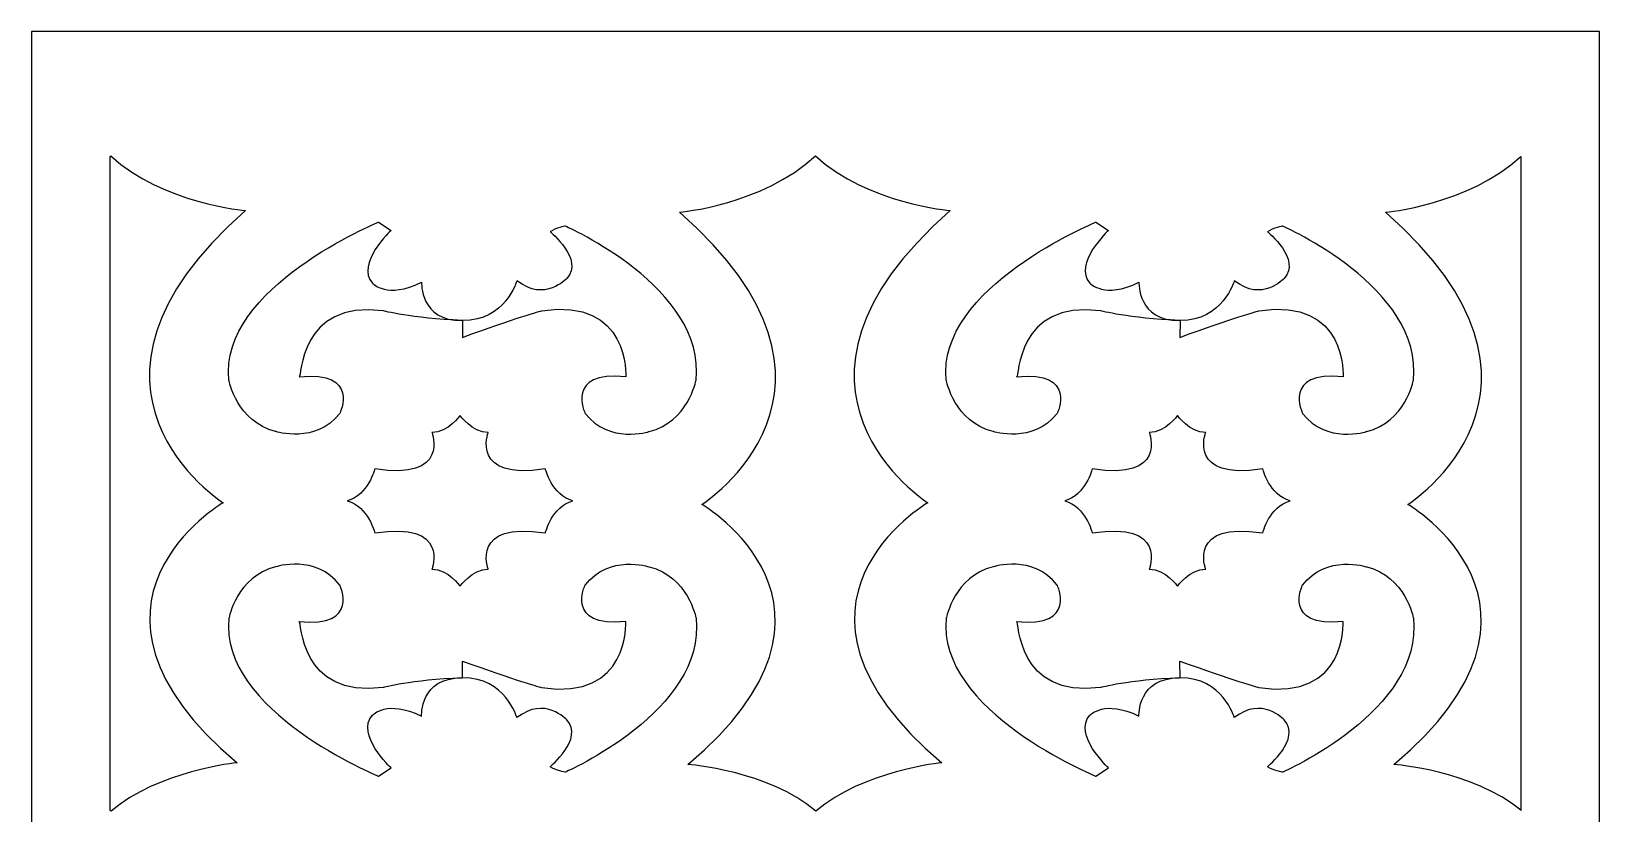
# Model space of a CAD drawing. Header units: centimetres. Extents: x -9.4 to 5, y -9.5 to 10.1.
# Drawn here: x -1.56 to 5.03, y 6.83 to 10.12 of the extents above; entities that cross this region are included whole.
import ezdxf

# ---------------------------------------------------------------- set-up
doc = ezdxf.new("R2010")
doc.units = ezdxf.units.CM
doc.header["$MEASUREMENT"] = 0
doc.layers.add('layer 1', color=7, linetype='Continuous')

msp = doc.modelspace()

# ---------------------------------------------------------------- linework, layer by layer
at = {"layer": 'layer 1', "color": 177}
for points, knots in [([(-1.55694, -9.47415), (-1.55694, -9.47415), (-1.55694, 10.11865), (-1.55694, 10.11865), (-1.55694, 10.11865), (-1.55694, 10.11865), (5.03472, 10.11865), (5.03472, 10.11865), (5.03472, 10.11865), (5.03472, 10.11865), (5.03472, -9.47415), (5.03472, -9.47415), (5.03472, -9.47415), (5.03472, -9.47415), (-1.55694, -9.47415), (-1.55694, -9.47415)], [0, 0, 0, 0, 0.2, 0.2, 0.2, 0.2, 0.4, 0.4, 0.4, 0.4, 0.6, 0.6, 0.6, 0.6, 1, 1, 1, 1]), ([(-1.22156, 6.8391), (-1.02551, 7.00953), (-0.69241, 7.0431), (-0.69241, 7.0431), (-0.69241, 7.0431), (-1.4824, 7.70885), (-0.7512, 8.13645), (-0.7512, 8.13645), (-0.7512, 8.13645), (-0.7512, 8.13645), (-1.50718, 8.61986), (-0.6567, 9.36512), (-0.6567, 9.36512), (-0.6567, 9.36512), (-1.00149, 9.39313), (-1.22336, 9.59493), (-1.22336, 9.59493), (-1.22418, 9.59416), (-1.22502, 9.59343), (-1.22584, 9.59267), (-1.22584, 9.59267), (-1.22584, 9.59267), (-1.22584, 6.84272), (-1.22584, 6.84272), (-1.22584, 6.84272), (-1.22441, 6.84151), (-1.22297, 6.84032), (-1.22156, 6.8391)], [0, 0, 0, 0, 0.125, 0.125, 0.125, 0.125, 0.25, 0.25, 0.25, 0.25, 0.375, 0.375, 0.375, 0.375, 0.5, 0.5, 0.5, 0.5, 0.625, 0.625, 0.625, 0.625, 0.75, 0.75, 0.75, 0.75, 1, 1, 1, 1]), ([(1.74046, 6.8391), (1.93652, 7.00953), (2.26962, 7.0431), (2.26962, 7.0431), (2.26962, 7.0431), (1.47963, 7.70886), (2.21083, 8.13645), (2.21083, 8.13645), (2.21083, 8.13645), (2.21083, 8.13645), (1.45485, 8.61986), (2.30533, 9.36511), (2.30533, 9.36511), (2.30533, 9.36511), (1.96054, 9.39313), (1.73867, 9.59492), (1.73867, 9.59492), (1.51704, 9.38859), (1.16705, 9.3581), (1.16705, 9.3581), (1.16705, 9.3581), (2.01753, 8.61284), (1.26154, 8.12943), (1.26154, 8.12943), (1.26154, 8.12943), (1.26154, 8.12943), (1.99275, 7.70184), (1.20275, 7.03608), (1.20275, 7.03608), (1.20275, 7.03608), (1.5444, 7.00953), (1.74046, 6.8391)], [0, 0, 0, 0, 0.1111111, 0.1111111, 0.1111111, 0.1111111, 0.2222222, 0.2222222, 0.2222222, 0.2222222, 0.3333333, 0.3333333, 0.3333333, 0.3333333, 0.4444444, 0.4444444, 0.4444444, 0.4444444, 0.5555556, 0.5555556, 0.5555556, 0.5555556, 0.6666667, 0.6666667, 0.6666667, 0.6666667, 0.7777778, 0.7777778, 0.7777778, 0.7777778, 1, 1, 1, 1]), ([(4.70362, 9.59267), (4.70354, 9.59259), (4.70345, 9.59252), (4.70337, 9.59244), (4.70337, 9.59244), (4.48161, 9.38837), (4.13448, 9.3581), (4.13448, 9.3581), (4.13448, 9.3581), (4.98496, 8.61284), (4.22898, 8.12943), (4.22898, 8.12943), (4.22898, 8.12943), (4.22898, 8.12943), (4.96018, 7.70184), (4.17018, 7.03608), (4.17018, 7.03608), (4.17018, 7.03608), (4.50637, 7.00993), (4.70314, 6.84313), (4.70314, 6.84313), (4.7033, 6.84299), (4.70346, 6.84286), (4.70362, 6.84272), (4.70362, 6.84272), (4.70362, 6.84272), (4.70362, 9.59267), (4.70362, 9.59267)], [0, 0, 0, 0, 0.125, 0.125, 0.125, 0.125, 0.25, 0.25, 0.25, 0.25, 0.375, 0.375, 0.375, 0.375, 0.5, 0.5, 0.5, 0.5, 0.625, 0.625, 0.625, 0.625, 0.75, 0.75, 0.75, 0.75, 1, 1, 1, 1]), ([(0.25429, 8.9032), (0.25428, 8.9032), (0.25427, 8.9032), (0.25427, 8.9032), (0.25427, 8.9032), (0.07556, 8.89941), (0.0831, 9.0636), (0.0831, 9.0636), (0.0831, 9.0636), (-0.06217, 8.99184), (-0.12288, 9.05997), (-0.12288, 9.05997), (-0.12288, 9.05997), (-0.19683, 9.13966), (-0.04484, 9.28168), (-0.04484, 9.28168), (-0.04484, 9.28168), (-0.04484, 9.28168), (-0.09792, 9.31654), (-0.09792, 9.31654), (-0.09792, 9.31654), (-0.09792, 9.31654), (-0.76995, 9.04115), (-0.72658, 8.65104), (-0.72658, 8.65104), (-0.72658, 8.65104), (-0.69233, 8.47601), (-0.53023, 8.43594), (-0.53023, 8.43594), (-0.53023, 8.43594), (-0.3605, 8.38222), (-0.26053, 8.51233), (-0.26053, 8.51233), (-0.26053, 8.51233), (-0.17419, 8.69281), (-0.43094, 8.66553), (-0.43094, 8.66553), (-0.42107, 8.65946), (-0.4321, 8.98938), (-0.07795, 8.94355), (-0.07795, 8.94355), (-0.07795, 8.94355), (0.0367, 8.91196), (0.25429, 8.9032)], [0, 0, 0, 0, 0.0833333, 0.0833333, 0.0833333, 0.0833333, 0.1666667, 0.1666667, 0.1666667, 0.1666667, 0.25, 0.25, 0.25, 0.25, 0.3333333, 0.3333333, 0.3333333, 0.3333333, 0.4166667, 0.4166667, 0.4166667, 0.4166667, 0.5, 0.5, 0.5, 0.5, 0.5833333, 0.5833333, 0.5833333, 0.5833333, 0.6666667, 0.6666667, 0.6666667, 0.6666667, 0.75, 0.75, 0.75, 0.75, 0.8333333, 0.8333333, 0.8333333, 0.8333333, 1, 1, 1, 1]), ([(0.25584, 8.9032), (0.43456, 8.8994), (0.48386, 9.07017), (0.48386, 9.07017), (0.48386, 9.07017), (0.60095, 8.97719), (0.69339, 9.07965), (0.69339, 9.07965), (0.69339, 9.07965), (0.76735, 9.15934), (0.62307, 9.27629), (0.62307, 9.27629), (0.62307, 9.27629), (0.64825, 9.29227), (0.6866, 9.29958), (0.6866, 9.29958), (0.6866, 9.29958), (0.6866, 9.29958), (1.28008, 9.04115), (1.2367, 8.65104), (1.2367, 8.65104), (1.2367, 8.65104), (1.20246, 8.47601), (1.04036, 8.43594), (1.04036, 8.43594), (1.04036, 8.43594), (0.87063, 8.38222), (0.77066, 8.51233), (0.77066, 8.51233), (0.77066, 8.51233), (0.68432, 8.69281), (0.94106, 8.66553), (0.94106, 8.66553), (0.94106, 8.66553), (0.96105, 9.00097), (0.58807, 8.94355), (0.58807, 8.94355), (0.58807, 8.94355), (0.47342, 8.91196), (0.25506, 8.83193), (0.25506, 8.83193), (0.25506, 8.83193), (0.25584, 8.9032), (0.25584, 8.9032)], [0, 0, 0, 0, 0.0833333, 0.0833333, 0.0833333, 0.0833333, 0.1666667, 0.1666667, 0.1666667, 0.1666667, 0.25, 0.25, 0.25, 0.25, 0.3333333, 0.3333333, 0.3333333, 0.3333333, 0.4166667, 0.4166667, 0.4166667, 0.4166667, 0.5, 0.5, 0.5, 0.5, 0.5833333, 0.5833333, 0.5833333, 0.5833333, 0.6666667, 0.6666667, 0.6666667, 0.6666667, 0.75, 0.75, 0.75, 0.75, 0.8333333, 0.8333333, 0.8333333, 0.8333333, 1, 1, 1, 1]), ([(3.26962, 8.9032), (3.26961, 8.9032), (3.2696, 8.9032), (3.2696, 8.9032), (3.2696, 8.9032), (3.09089, 8.89941), (3.09843, 9.0636), (3.09843, 9.0636), (3.09843, 9.0636), (2.95316, 8.99184), (2.89245, 9.05997), (2.89245, 9.05997), (2.89245, 9.05997), (2.8185, 9.13966), (2.97049, 9.28168), (2.97049, 9.28168), (2.97049, 9.28168), (2.97049, 9.28168), (2.9174, 9.31654), (2.9174, 9.31654), (2.9174, 9.31654), (2.9174, 9.31654), (2.24537, 9.04115), (2.28875, 8.65104), (2.28875, 8.65104), (2.28875, 8.65104), (2.323, 8.47601), (2.48509, 8.43594), (2.48509, 8.43594), (2.48509, 8.43594), (2.65483, 8.38222), (2.7548, 8.51233), (2.7548, 8.51233), (2.7548, 8.51233), (2.84114, 8.69281), (2.58439, 8.66553), (2.58439, 8.66553), (2.59426, 8.65946), (2.58323, 8.98938), (2.93738, 8.94355), (2.93738, 8.94355), (2.93738, 8.94355), (3.05203, 8.91196), (3.26962, 8.9032)], [0, 0, 0, 0, 0.0833333, 0.0833333, 0.0833333, 0.0833333, 0.1666667, 0.1666667, 0.1666667, 0.1666667, 0.25, 0.25, 0.25, 0.25, 0.3333333, 0.3333333, 0.3333333, 0.3333333, 0.4166667, 0.4166667, 0.4166667, 0.4166667, 0.5, 0.5, 0.5, 0.5, 0.5833333, 0.5833333, 0.5833333, 0.5833333, 0.6666667, 0.6666667, 0.6666667, 0.6666667, 0.75, 0.75, 0.75, 0.75, 0.8333333, 0.8333333, 0.8333333, 0.8333333, 1, 1, 1, 1]), ([(3.27116, 8.9032), (3.44988, 8.8994), (3.49919, 9.07017), (3.49919, 9.07017), (3.49919, 9.07017), (3.61628, 8.97719), (3.70872, 9.07965), (3.70872, 9.07965), (3.70872, 9.07965), (3.78268, 9.15934), (3.63841, 9.27629), (3.63841, 9.27629), (3.63841, 9.27629), (3.66358, 9.29227), (3.70193, 9.29958), (3.70193, 9.29958), (3.70193, 9.29958), (3.70193, 9.29958), (4.29541, 9.04115), (4.25203, 8.65104), (4.25203, 8.65104), (4.25203, 8.65104), (4.21778, 8.47601), (4.05569, 8.43594), (4.05569, 8.43594), (4.05569, 8.43594), (3.88595, 8.38222), (3.78598, 8.51233), (3.78598, 8.51233), (3.78598, 8.51233), (3.69964, 8.69281), (3.95639, 8.66553), (3.95639, 8.66553), (3.95639, 8.66553), (3.97638, 9.00097), (3.6034, 8.94355), (3.6034, 8.94355), (3.6034, 8.94355), (3.48876, 8.91196), (3.27039, 8.83193), (3.27039, 8.83193), (3.27039, 8.83193), (3.27116, 8.9032), (3.27116, 8.9032)], [0, 0, 0, 0, 0.0833333, 0.0833333, 0.0833333, 0.0833333, 0.1666667, 0.1666667, 0.1666667, 0.1666667, 0.25, 0.25, 0.25, 0.25, 0.3333333, 0.3333333, 0.3333333, 0.3333333, 0.4166667, 0.4166667, 0.4166667, 0.4166667, 0.5, 0.5, 0.5, 0.5, 0.5833333, 0.5833333, 0.5833333, 0.5833333, 0.6666667, 0.6666667, 0.6666667, 0.6666667, 0.75, 0.75, 0.75, 0.75, 0.8333333, 0.8333333, 0.8333333, 0.8333333, 1, 1, 1, 1]), ([(0.71906, 8.14444), (0.63086, 8.12153), (0.6033, 8.00951), (0.6033, 8.00951), (0.6033, 8.00951), (0.28633, 8.06043), (0.3635, 7.85676), (0.3635, 7.85676), (0.3635, 7.85676), (0.29459, 7.85676), (0.24498, 7.78548), (0.24498, 7.78548), (0.24498, 7.78548), (0.24498, 7.78548), (0.19537, 7.85676), (0.12646, 7.85676), (0.12646, 7.85676), (0.12646, 7.85676), (0.20364, 8.06043), (-0.11333, 8.00951), (-0.11333, 8.00951), (-0.11333, 8.00951), (-0.14089, 8.12153), (-0.2291, 8.14444), (-0.2291, 8.14444), (-0.14089, 8.16735), (-0.11333, 8.27936), (-0.11333, 8.27936), (-0.11333, 8.27936), (0.20364, 8.22845), (0.12646, 8.43212), (0.12646, 8.43212), (0.12646, 8.43212), (0.19537, 8.43212), (0.24498, 8.5034), (0.24498, 8.5034), (0.24498, 8.5034), (0.24498, 8.5034), (0.29459, 8.43212), (0.3635, 8.43212), (0.3635, 8.43212), (0.3635, 8.43212), (0.28633, 8.22845), (0.6033, 8.27936), (0.6033, 8.27936), (0.6033, 8.27936), (0.63086, 8.16735), (0.71906, 8.14444)], [0, 0, 0, 0, 0.0769231, 0.0769231, 0.0769231, 0.0769231, 0.1538462, 0.1538462, 0.1538462, 0.1538462, 0.2307692, 0.2307692, 0.2307692, 0.2307692, 0.3076923, 0.3076923, 0.3076923, 0.3076923, 0.3846154, 0.3846154, 0.3846154, 0.3846154, 0.4615385, 0.4615385, 0.4615385, 0.4615385, 0.5384615, 0.5384615, 0.5384615, 0.5384615, 0.6153846, 0.6153846, 0.6153846, 0.6153846, 0.6923077, 0.6923077, 0.6923077, 0.6923077, 0.7692308, 0.7692308, 0.7692308, 0.7692308, 0.8461538, 0.8461538, 0.8461538, 0.8461538, 1, 1, 1, 1]), ([(3.73439, 8.14444), (3.64619, 8.12153), (3.61862, 8.00951), (3.61862, 8.00951), (3.61862, 8.00951), (3.30165, 8.06043), (3.37883, 7.85676), (3.37883, 7.85676), (3.37883, 7.85676), (3.30992, 7.85676), (3.26031, 7.78548), (3.26031, 7.78548), (3.26031, 7.78548), (3.26031, 7.78548), (3.2107, 7.85676), (3.14179, 7.85676), (3.14179, 7.85676), (3.14179, 7.85676), (3.21897, 8.06043), (2.902, 8.00951), (2.902, 8.00951), (2.902, 8.00951), (2.87443, 8.12153), (2.78624, 8.14444), (2.78624, 8.14444), (2.87443, 8.16735), (2.902, 8.27936), (2.902, 8.27936), (2.902, 8.27936), (3.21897, 8.22845), (3.14179, 8.43212), (3.14179, 8.43212), (3.14179, 8.43212), (3.2107, 8.43212), (3.26031, 8.5034), (3.26031, 8.5034), (3.26031, 8.5034), (3.26031, 8.5034), (3.30992, 8.43212), (3.37883, 8.43212), (3.37883, 8.43212), (3.37883, 8.43212), (3.30165, 8.22845), (3.61862, 8.27936), (3.61862, 8.27936), (3.61862, 8.27936), (3.64619, 8.16735), (3.73439, 8.14444)], [0, 0, 0, 0, 0.0769231, 0.0769231, 0.0769231, 0.0769231, 0.1538462, 0.1538462, 0.1538462, 0.1538462, 0.2307692, 0.2307692, 0.2307692, 0.2307692, 0.3076923, 0.3076923, 0.3076923, 0.3076923, 0.3846154, 0.3846154, 0.3846154, 0.3846154, 0.4615385, 0.4615385, 0.4615385, 0.4615385, 0.5384615, 0.5384615, 0.5384615, 0.5384615, 0.6153846, 0.6153846, 0.6153846, 0.6153846, 0.6923077, 0.6923077, 0.6923077, 0.6923077, 0.7692308, 0.7692308, 0.7692308, 0.7692308, 0.8461538, 0.8461538, 0.8461538, 0.8461538, 1, 1, 1, 1]), ([(0.25429, 7.39968), (0.25428, 7.39968), (0.25427, 7.39968), (0.25427, 7.39968), (0.25427, 7.39968), (0.07556, 7.40346), (0.0831, 7.23927), (0.0831, 7.23927), (0.0831, 7.23927), (-0.06217, 7.31104), (-0.12288, 7.24291), (-0.12288, 7.24291), (-0.12288, 7.24291), (-0.19683, 7.16322), (-0.04484, 7.0212), (-0.04484, 7.0212), (-0.04484, 7.0212), (-0.04484, 7.0212), (-0.09792, 6.98634), (-0.09792, 6.98634), (-0.09792, 6.98634), (-0.09792, 6.98634), (-0.76995, 7.26173), (-0.72658, 7.65184), (-0.72658, 7.65184), (-0.72658, 7.65184), (-0.69233, 7.82687), (-0.53023, 7.86693), (-0.53023, 7.86693), (-0.53023, 7.86693), (-0.3605, 7.92066), (-0.26053, 7.79055), (-0.26053, 7.79055), (-0.26053, 7.79055), (-0.17419, 7.61007), (-0.43094, 7.63735), (-0.43094, 7.63735), (-0.42107, 7.64342), (-0.4321, 7.3135), (-0.07795, 7.35932), (-0.07795, 7.35932), (-0.07795, 7.35932), (0.0367, 7.39091), (0.25429, 7.39968)], [0, 0, 0, 0, 0.0833333, 0.0833333, 0.0833333, 0.0833333, 0.1666667, 0.1666667, 0.1666667, 0.1666667, 0.25, 0.25, 0.25, 0.25, 0.3333333, 0.3333333, 0.3333333, 0.3333333, 0.4166667, 0.4166667, 0.4166667, 0.4166667, 0.5, 0.5, 0.5, 0.5, 0.5833333, 0.5833333, 0.5833333, 0.5833333, 0.6666667, 0.6666667, 0.6666667, 0.6666667, 0.75, 0.75, 0.75, 0.75, 0.8333333, 0.8333333, 0.8333333, 0.8333333, 1, 1, 1, 1]), ([(0.25584, 7.39968), (0.43456, 7.40348), (0.48386, 7.23271), (0.48386, 7.23271), (0.48386, 7.23271), (0.60095, 7.32568), (0.69339, 7.22323), (0.69339, 7.22323), (0.69339, 7.22323), (0.76735, 7.14353), (0.62307, 7.02659), (0.62307, 7.02659), (0.62307, 7.02659), (0.64825, 7.01061), (0.6866, 7.0033), (0.6866, 7.0033), (0.6866, 7.0033), (0.6866, 7.0033), (1.28008, 7.26173), (1.2367, 7.65184), (1.2367, 7.65184), (1.2367, 7.65184), (1.20246, 7.82687), (1.04036, 7.86693), (1.04036, 7.86693), (1.04036, 7.86693), (0.87063, 7.92066), (0.77066, 7.79055), (0.77066, 7.79055), (0.77066, 7.79055), (0.68432, 7.61007), (0.94106, 7.63735), (0.94106, 7.63735), (0.94106, 7.63735), (0.96105, 7.30191), (0.58807, 7.35932), (0.58807, 7.35932), (0.58807, 7.35932), (0.47342, 7.39091), (0.25506, 7.47095), (0.25506, 7.47095), (0.25506, 7.47095), (0.25584, 7.39968), (0.25584, 7.39968)], [0, 0, 0, 0, 0.0833333, 0.0833333, 0.0833333, 0.0833333, 0.1666667, 0.1666667, 0.1666667, 0.1666667, 0.25, 0.25, 0.25, 0.25, 0.3333333, 0.3333333, 0.3333333, 0.3333333, 0.4166667, 0.4166667, 0.4166667, 0.4166667, 0.5, 0.5, 0.5, 0.5, 0.5833333, 0.5833333, 0.5833333, 0.5833333, 0.6666667, 0.6666667, 0.6666667, 0.6666667, 0.75, 0.75, 0.75, 0.75, 0.8333333, 0.8333333, 0.8333333, 0.8333333, 1, 1, 1, 1]), ([(3.26962, 7.39968), (3.26961, 7.39968), (3.2696, 7.39968), (3.2696, 7.39968), (3.2696, 7.39968), (3.09089, 7.40346), (3.09843, 7.23927), (3.09843, 7.23927), (3.09843, 7.23927), (2.95316, 7.31104), (2.89245, 7.24291), (2.89245, 7.24291), (2.89245, 7.24291), (2.8185, 7.16322), (2.97049, 7.0212), (2.97049, 7.0212), (2.97049, 7.0212), (2.97049, 7.0212), (2.9174, 6.98634), (2.9174, 6.98634), (2.9174, 6.98634), (2.9174, 6.98634), (2.24537, 7.26173), (2.28875, 7.65184), (2.28875, 7.65184), (2.28875, 7.65184), (2.323, 7.82687), (2.48509, 7.86693), (2.48509, 7.86693), (2.48509, 7.86693), (2.65483, 7.92066), (2.7548, 7.79055), (2.7548, 7.79055), (2.7548, 7.79055), (2.84114, 7.61007), (2.58439, 7.63735), (2.58439, 7.63735), (2.59426, 7.64342), (2.58323, 7.3135), (2.93738, 7.35932), (2.93738, 7.35932), (2.93738, 7.35932), (3.05203, 7.39091), (3.26962, 7.39968)], [0, 0, 0, 0, 0.0833333, 0.0833333, 0.0833333, 0.0833333, 0.1666667, 0.1666667, 0.1666667, 0.1666667, 0.25, 0.25, 0.25, 0.25, 0.3333333, 0.3333333, 0.3333333, 0.3333333, 0.4166667, 0.4166667, 0.4166667, 0.4166667, 0.5, 0.5, 0.5, 0.5, 0.5833333, 0.5833333, 0.5833333, 0.5833333, 0.6666667, 0.6666667, 0.6666667, 0.6666667, 0.75, 0.75, 0.75, 0.75, 0.8333333, 0.8333333, 0.8333333, 0.8333333, 1, 1, 1, 1]), ([(3.27116, 7.39968), (3.44988, 7.40348), (3.49919, 7.23271), (3.49919, 7.23271), (3.49919, 7.23271), (3.61628, 7.32568), (3.70872, 7.22323), (3.70872, 7.22323), (3.70872, 7.22323), (3.78268, 7.14353), (3.63841, 7.02659), (3.63841, 7.02659), (3.63841, 7.02659), (3.66358, 7.01061), (3.70193, 7.0033), (3.70193, 7.0033), (3.70193, 7.0033), (3.70193, 7.0033), (4.29541, 7.26173), (4.25203, 7.65184), (4.25203, 7.65184), (4.25203, 7.65184), (4.21778, 7.82687), (4.05569, 7.86693), (4.05569, 7.86693), (4.05569, 7.86693), (3.88595, 7.92066), (3.78598, 7.79055), (3.78598, 7.79055), (3.78598, 7.79055), (3.69964, 7.61007), (3.95639, 7.63735), (3.95639, 7.63735), (3.95639, 7.63735), (3.97638, 7.30191), (3.6034, 7.35932), (3.6034, 7.35932), (3.6034, 7.35932), (3.48876, 7.39091), (3.27039, 7.47095), (3.27039, 7.47095), (3.27039, 7.47095), (3.27116, 7.39968), (3.27116, 7.39968)], [0, 0, 0, 0, 0.0833333, 0.0833333, 0.0833333, 0.0833333, 0.1666667, 0.1666667, 0.1666667, 0.1666667, 0.25, 0.25, 0.25, 0.25, 0.3333333, 0.3333333, 0.3333333, 0.3333333, 0.4166667, 0.4166667, 0.4166667, 0.4166667, 0.5, 0.5, 0.5, 0.5, 0.5833333, 0.5833333, 0.5833333, 0.5833333, 0.6666667, 0.6666667, 0.6666667, 0.6666667, 0.75, 0.75, 0.75, 0.75, 0.8333333, 0.8333333, 0.8333333, 0.8333333, 1, 1, 1, 1])]:
    msp.add_open_spline(points, degree=3, knots=knots, dxfattribs=at)

doc.saveas('drawing.dxf')
